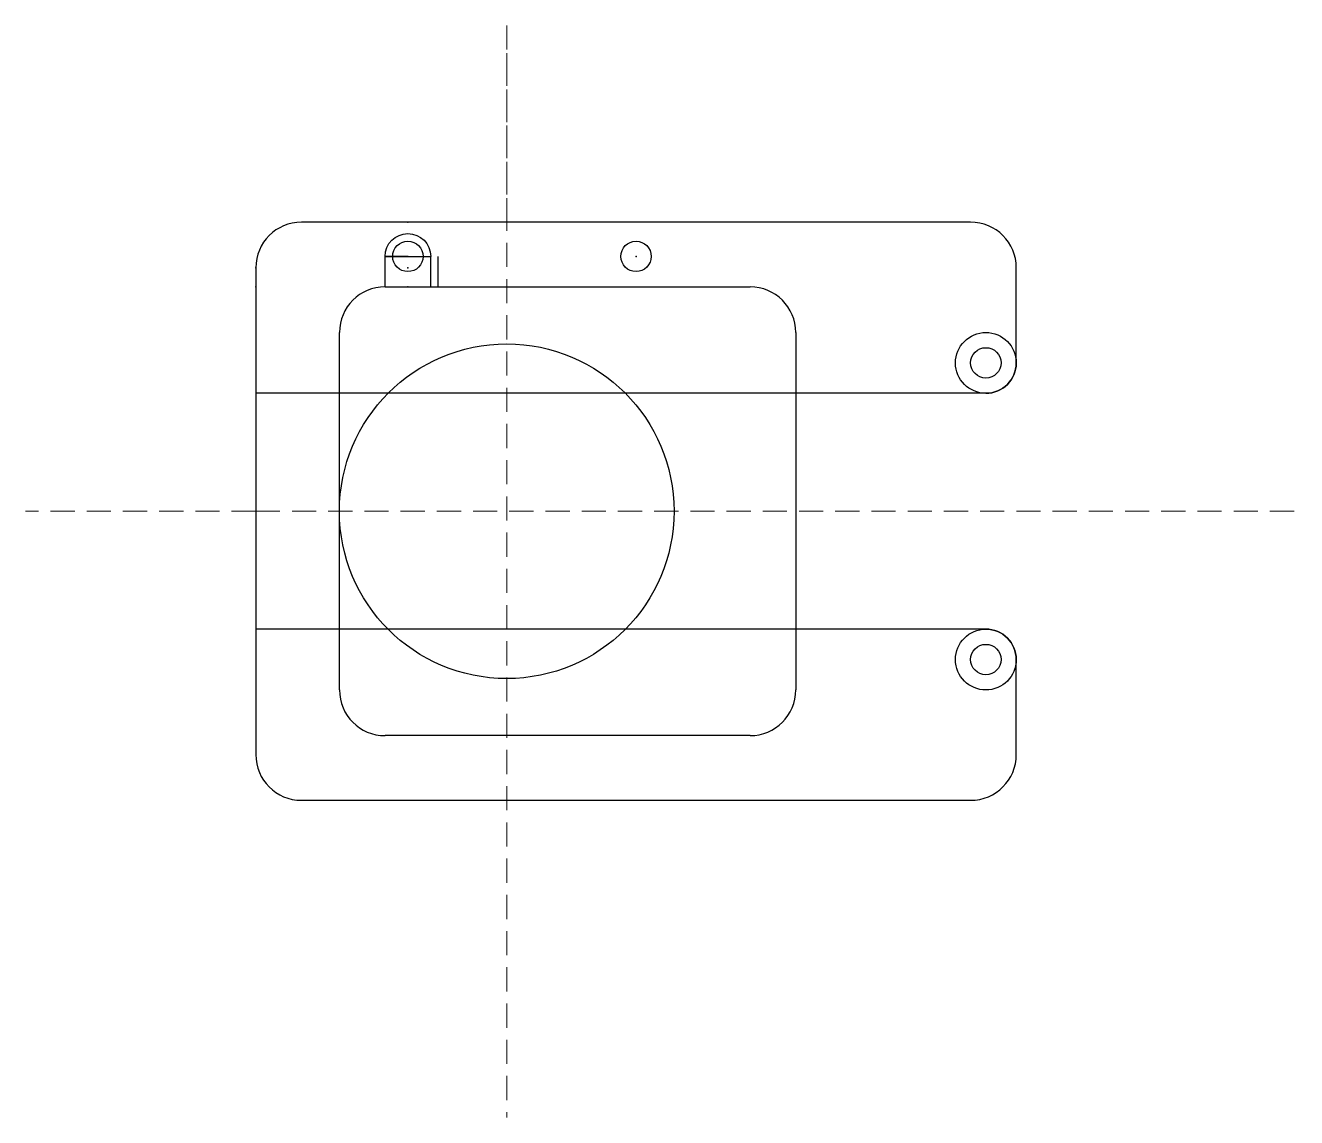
# Model space of a CAD drawing. Header units: millimetres. Extents: x -11 to 324, y -33 to 254.
import ezdxf

# ---------------------------------------------------------------- set-up
doc = ezdxf.new("R2010")
doc.units = ezdxf.units.MM
doc.linetypes.add('DASHED2', pattern=[9.525, 6.35, -3.175])
doc.layers.add('line', color=9, linetype='DASHED2', lineweight=5)

msp = doc.modelspace()

# ---------------------------------------------------------------- linework, layer by layer
for p, q in [((238, 202), (62, 202)), ((84, 185), (84, 193)), ((90, 193), (84, 193)), ((84, 193), (96, 193)), ((98, 185), (98, 193)), ((50, 190), (50, 62)), ((250, 165), (250, 190)), ((84, 185), (180, 185)), ((72, 126), (72, 173)), ((192, 173), (192, 79)), ((242, 157), (50, 157)), ((72, 79), (72, 126)), ((242, 95), (50, 95)), ((250, 62), (250, 87)), ((180, 67), (84, 67)), ((62, 50), (238, 50))]:
    msp.add_line(p, q)
msp.add_lwpolyline([(84, 193, -1), (96, 193, 1.178712)], format="xyb")
msp.add_lwpolyline([(96, 185), (96, 193)])
for centre, radius in [((90, 193), 4), ((150, 193), 4), ((242, 165), 8), ((116, 126), 44), ((242, 165), 4), ((242, 87), 8), ((242, 87), 4)]:
    msp.add_circle(centre, radius)
for centre, radius, start, end in [((62, 190), 12, 90, 180), ((238, 190), 12, 0, 90), ((84, 173), 12, 90, 180), ((180, 173), 12, 0, 90), ((242, 165), 8, 270, 0), ((242, 87), 8, 0, 90), ((84, 79), 12, 180, 270), ((180, 79), 12, 270, 0), ((62, 62), 12, 180, 270), ((238, 62), 12, 270, 0)]:
    msp.add_arc(centre, radius, start, end)
for p in [(90, 202), (90, 193), (90, 193), (90, 193), (90, 193), (150, 193), (50, 190), (90, 190), (50, 185), (90, 185), (90, 185), (96, 185), (96, 185), (98, 185)]:
    msp.add_point(p)
at = {"layer": 'line'}
for p, q in [((116, 202), (116, 253.73)), ((116, 253.73), (116, -33.43)), ((50, 126), (-10.58, 126)), ((50, 126), (323.72, 126))]:
    msp.add_line(p, q, dxfattribs=at)
for p in [(116, 202), (50, 190)]:
    msp.add_point(p, dxfattribs=at)

doc.saveas('drawing.dxf')
